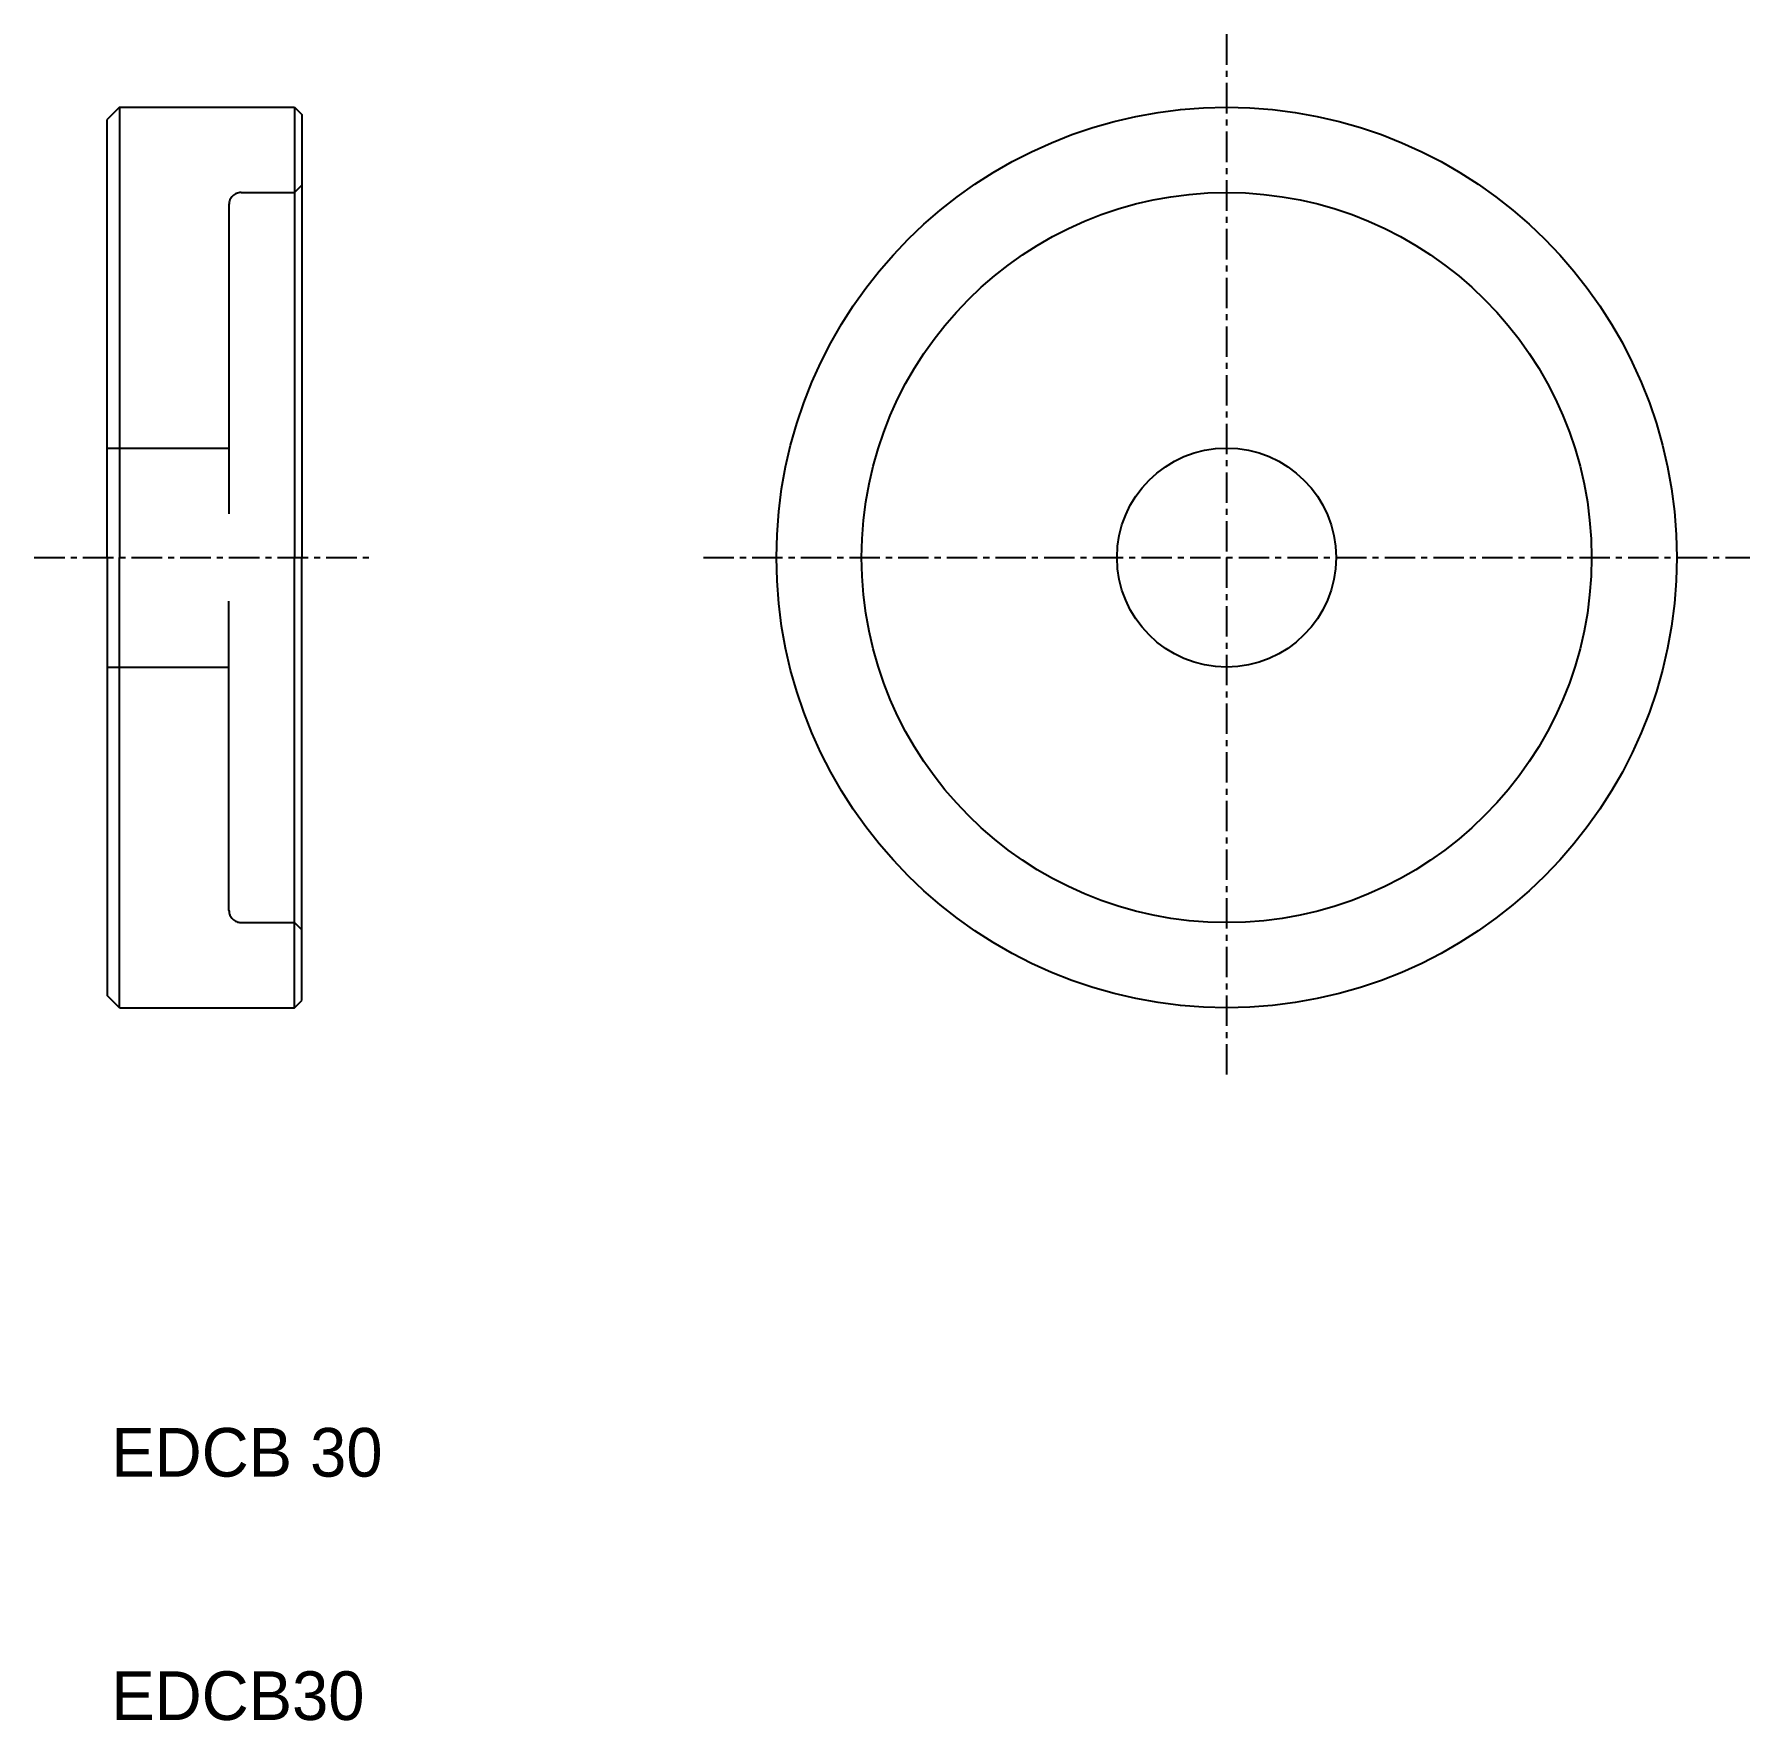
# Model space of a CAD drawing. Extents: x 152.7 to 223.2, y 67.8 to 137.1.
import ezdxf

# ---------------------------------------------------------------- set-up
doc = ezdxf.new("R2010")
doc.units = 0
doc.linetypes.add('CENTER', pattern=[2, 1.25, -0.25, 0.25, -0.25])
doc.linetypes.add('DASHED', pattern=[19.05, 12.7, -6.35])
doc.layers.get('0').update_dxf_attribs({"linetype": 'CONTINUOUS'})
doc.layers.add('CENTER', color=1, linetype='CENTER')

msp = doc.modelspace()

# ---------------------------------------------------------------- linework, layer by layer
for p, q in [((156.211, 134.087), (155.711, 133.587)), ((156.211, 134.087), (156.211, 115.587)), ((156.211, 134.087), (163.411, 134.087)), ((163.411, 134.087), (163.411, 115.587)), ((163.411, 134.087), (163.711, 133.787)), ((155.711, 115.587), (155.711, 133.587)), ((163.711, 133.787), (163.711, 130.887)), ((163.711, 130.887), (163.711, 115.587)), ((155.711, 115.587), (155.711, 97.587)), ((156.211, 97.087), (156.211, 115.587)), ((163.411, 97.087), (163.411, 115.587)), ((163.711, 100.287), (163.711, 115.587)), ((163.711, 97.387), (163.711, 100.287)), ((156.211, 97.087), (155.711, 97.587)), ((163.411, 97.087), (163.711, 97.387)), ((156.211, 97.087), (163.411, 97.087))]:
    msp.add_line(p, q)
at = {"color": 3, "linetype": 'DASHED'}
for p, q in [((161.211, 130.587), (163.411, 130.587)), ((163.711, 130.887), (163.411, 130.587)), ((160.711, 130.087), (160.711, 115.587)), ((155.711, 120.087), (160.711, 120.087)), ((160.711, 101.087), (160.711, 115.587)), ((155.711, 111.087), (160.711, 111.087)), ((161.211, 100.587), (163.411, 100.587)), ((163.711, 100.287), (163.411, 100.587))]:
    msp.add_line(p, q, dxfattribs=at)
for radius in [18.5, 15, 4.5]:
    msp.add_circle((201.711, 115.587), radius)
for centre, start, end in [((161.211, 130.087), 90, 180), ((161.211, 101.087), 180, 270)]:
    msp.add_arc(centre, 0.5, start, end, dxfattribs=at)
at = {"layer": 'CENTER', "color": 1, "linetype": 'CENTER'}
for p, q in [((201.711, 137.087), (201.711, 115.587)), ((152.711, 115.587), (166.711, 115.587)), ((180.211, 115.587), (223.211, 115.587)), ((201.711, 115.587), (201.711, 94.087))]:
    msp.add_line(p, q, dxfattribs=at)

# ---------------------------------------------------------------- texts
for s, p in [('EDCB 30', (155.874, 77.818)), ('EDCB30', (155.874, 67.818))]:
    msp.add_text(s, height=2).set_placement(p)

doc.saveas('drawing.dxf')
